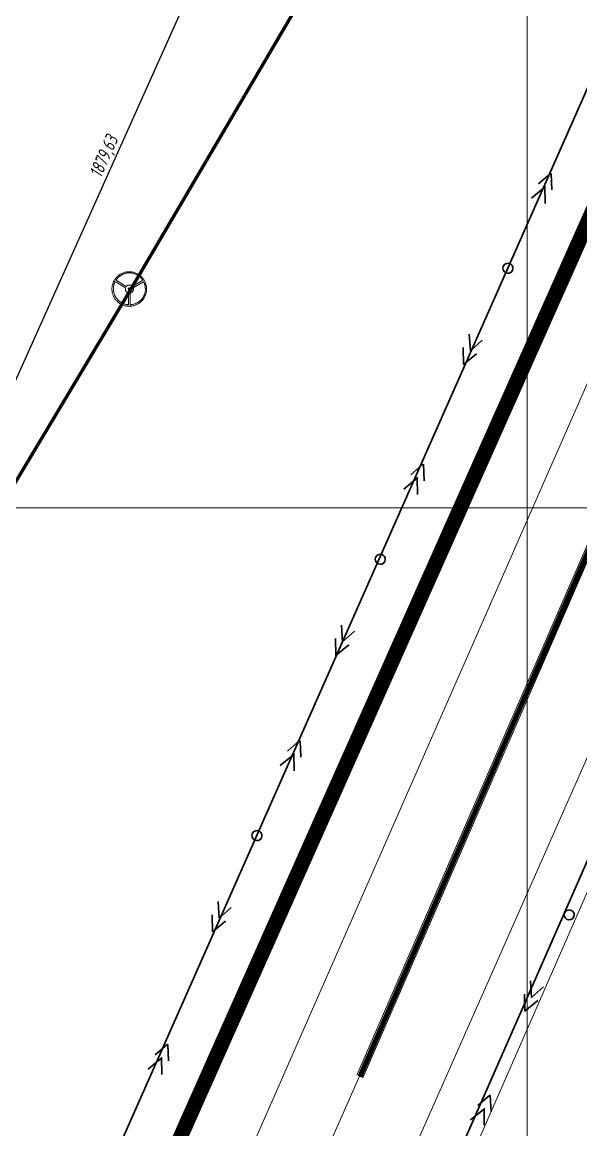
# Model space of a CAD drawing. Header units: millimetres. Extents: x 519 to 9564855, y -810 to 5021775.
# Drawn here: x 9531697 to 9532032, y 4996627 to 4997292 of the extents above; entities that cross this region are included whole.
import ezdxf

# ---------------------------------------------------------------- set-up
doc = ezdxf.new("R2010")
doc.units = ezdxf.units.MM
doc.header["$LTSCALE"] = 2
doc.header["$MEASUREMENT"] = 0
doc.header["$PDMODE"] = 2
doc.header["$PDSIZE"] = 5
doc.linetypes.add('НЕПРЕРЫВНАЯ_ЛИНИЯ', pattern=[0])
for name, color, linetype in [('GRID_PULKOVO', 7, 'Continuous'), ('OilColl&Flowlines', 3, 'Continuous'), ('PPLINE_WAT', 7, 'WTR_LINE'), ('ROAD_ASF', 9, 'Continuous'), ('ROAD_GROUND', 9, 'Continuous')]:
    doc.layers.add(name, color=color, linetype=linetype)
for name, color, linetype, lineweight in [('KTO to TEXACO OilLine', 107, 'НЕПРЕРЫВНАЯ_ЛИНИЯ', 60), ('PPLINE_GAS', 4, 'GAS_LINE', 30), ('Электро', 1, 'Continuous', 30), ('Электроснаб', 1, 'Continuous', 18), ('Электроснабжене', 1, 'Continuous', 18)]:
    doc.layers.add(name, color=color, linetype=linetype, lineweight=lineweight)
doc.styles.add('92051501$0$STANDARD', font='simplex.shx')
doc.styles.add('Simplex_Т', font='simplex.shx', dxfattribs={"width": 0.7, "oblique": 10})
doc.styles.get("Standard").update_dxf_attribs({"font": 'isocpeur.ttf', "width": 0.5})
doc.linetypes.add('GAS_LINE', pattern='A,0.5,-0.2,["G",92051501$0$STANDARD,S=0.1,R=0,X=-0.1,Y=-0.05],-0.05', length=0.75)
doc.linetypes.add('WTR_LINE', pattern='A,0.5,-0.2,["W",92051501$0$STANDARD,S=0.1,R=0,X=-0.1,Y=-0.05],-0.05', length=0.75)
doc.dimstyles.get("Standard").update_dxf_attribs({"dimtxt": 0.18, "dimasz": 0.18, "dimexe": 0.18, "dimexo": 0.0625, "dimgap": 0.09, "dimtad": 0, "dimtih": 1, "dimtoh": 1, "dimdec": 4, "dimzin": 0, "dimdsep": 46, "dimtxsty": 'Standard', "dimcen": 0.09, "dimadec": 0, "dimazin": 0, "dimtfac": 1, "dimtdec": 4, "dimtofl": 0, "dimtmove": 0, "dimatfit": 3, "dimfxl": 0, "dimtolj": 1, "dimtzin": 0, "dimarcsym": 0})

# ---------------------------------------------------------------- blocks, each defined once
blk = doc.blocks.new('_Oblique')
at = {"color": 0, "linetype": 'ByBlock', "lineweight": -2}
blk.add_line((-0.5, -0.5), (0.5, 0.5), dxfattribs=at)
blk = doc.blocks.new('*D68')
at = {"layer": 'DEFPOINTS', "color": 0, "lineweight": 0, "ltscale": 50, "transparency": 16777216}
for p in [(9532387.7, 4997953.32), (9531367.36, 4996350.9), (9531618.58, 4996238.24)]:
    blk.add_point(p, dxfattribs=at)
at = {"layer": 'Электроснабжене', "color": 0, "lineweight": -2, "ltscale": 50, "transparency": 16777216}
for p, q in [((9532136.48, 4998065.97), (9531367.36, 4996350.9)), ((9532385.41, 4997954.34), (9532134.2, 4998067)), ((9531616.3, 4996239.27), (9531365.08, 4996351.92))]:
    blk.add_line(p, q, dxfattribs=at)
at = {"layer": 'Электроснабжене', "color": 0, "lineweight": -2, "ltscale": 50, "transparency": 16777216, "xscale": 3, "yscale": 3, "zscale": 3}
for p, rotation in [((9532136.48, 4998065.97), 65.84631643761846), ((9531367.36, 4996350.9), 245.8463164376185)]:
    blk.add_blockref('_Oblique', p, dxfattribs=dict(at, rotation=rotation))
at = {"layer": 'Электроснабжене', "color": 0, "lineweight": 0, "ltscale": 50, "transparency": 16777216, "insert": (9531746.66, 4997210.79), "char_height": 8, "attachment_point": 5, "rotation": 65.84632, "style": 'Simplex_Т'}
blk.add_mtext('1879,63', dxfattribs=at)

msp = doc.modelspace()

# ---------------------------------------------------------------- linework, layer by layer
at = {"layer": 'GRID_PULKOVO', "lineweight": 0}
for p, q in [((9532000, 5010000), (9532000, 4992000)), ((9519000, 4997000), (9533000, 4997000))]:
    msp.add_line(p, q, dxfattribs=at)
at = {"layer": 'KTO to TEXACO OilLine', "lineweight": 0}
msp.add_line((9532138.6872, 4997003.56648), (9531949.34935, 4996571.25499), dxfattribs=at)
at = {"layer": 'OilColl&Flowlines', "lineweight": 0}
for points in [[(9531674.56976, 4996033.1433), (9533000, 4999030.09132)], [(9531761.1714, 4997141.79254), (9531761.1714, 4997141.79254), (9531761.70112, 4997141.78215), (9531762.22045, 4997141.74061), (9531762.73979, 4997141.6679), (9531763.24874, 4997141.58481), (9531763.7473, 4997141.46017), (9531764.23548, 4997141.32514), (9531764.72365, 4997141.15895), (9531765.19105, 4997140.97199), (9531765.64807, 4997140.76426), (9531766.0947, 4997140.53575), (9531766.53094, 4997140.28647), (9531766.95679, 4997140.01641), (9531767.36188, 4997139.72559), (9531767.75657, 4997139.41398), (9531768.13049, 4997139.092), (9531768.49403, 4997138.74924), (9531768.83679, 4997138.3857), (9531769.16916, 4997138.01178), (9531769.48076, 4997137.61708), (9531769.77159, 4997137.212), (9531770.04165, 4997136.78615), (9531770.29093, 4997136.34991), (9531770.51944, 4997135.90328), (9531770.73756, 4997135.44626), (9531770.92452, 4997134.96847), (9531771.0907, 4997134.49068), (9531771.22573, 4997133.99212), (9531771.33999, 4997133.49356), (9531771.43347, 4997132.98461), (9531771.50617, 4997132.46528), (9531771.54772, 4997131.93555), (9531771.55811, 4997131.40583), (9531771.55811, 4997131.40583), (9531771.54772, 4997130.86572), (9531771.50617, 4997130.336), (9531771.43347, 4997129.81666), (9531771.33999, 4997129.30772), (9531771.22573, 4997128.80915), (9531771.0907, 4997128.31059), (9531770.92452, 4997127.82242), (9531770.73756, 4997127.35501), (9531770.51944, 4997126.898), (9531770.29093, 4997126.45137), (9531770.04165, 4997126.01513), (9531769.77159, 4997125.58927), (9531769.48076, 4997125.18419), (9531769.16916, 4997124.7895), (9531768.83679, 4997124.41557), (9531768.49403, 4997124.05204), (9531768.13049, 4997123.70928), (9531767.75657, 4997123.38729), (9531767.36188, 4997123.07569), (9531766.95679, 4997122.78486), (9531766.53094, 4997122.51481), (9531766.0947, 4997122.26553), (9531765.64807, 4997122.03702), (9531765.19105, 4997121.82928), (9531764.72365, 4997121.64232), (9531764.23548, 4997121.48652), (9531763.7473, 4997121.34111), (9531763.24874, 4997121.22685), (9531762.73979, 4997121.13337), (9531762.22045, 4997121.07105), (9531761.70112, 4997121.02951), (9531761.1714, 4997121.01912), (9531761.1714, 4997121.01912), (9531760.63129, 4997121.02951), (9531760.10156, 4997121.07105), (9531759.58223, 4997121.13337), (9531759.07328, 4997121.22685), (9531758.56433, 4997121.34111), (9531758.07616, 4997121.48652), (9531757.58798, 4997121.64232), (9531757.12058, 4997121.82928), (9531756.65318, 4997122.03702), (9531756.20655, 4997122.26553), (9531755.77031, 4997122.51481), (9531755.35484, 4997122.78486), (9531754.94976, 4997123.07569), (9531754.55506, 4997123.38729), (9531754.18114, 4997123.70928), (9531753.8176, 4997124.05204), (9531753.47484, 4997124.41557), (9531753.14247, 4997124.7895), (9531752.84125, 4997125.18419), (9531752.55043, 4997125.58927), (9531752.28037, 4997126.01513), (9531752.03109, 4997126.45137), (9531751.80258, 4997126.898), (9531751.59485, 4997127.35501), (9531751.40789, 4997127.82242), (9531751.25209, 4997128.31059), (9531751.10667, 4997128.80915), (9531750.99242, 4997129.30772), (9531750.89894, 4997129.81666), (9531750.83662, 4997130.336), (9531750.79507, 4997130.86572), (9531750.78469, 4997131.40583), (9531750.78469, 4997131.40583), (9531750.79507, 4997131.93555), (9531750.83662, 4997132.46528), (9531750.89894, 4997132.98461), (9531750.99242, 4997133.49356), (9531751.10667, 4997133.99212), (9531751.25209, 4997134.49068), (9531751.40789, 4997134.96847), (9531751.59485, 4997135.44626), (9531751.80258, 4997135.90328), (9531752.03109, 4997136.34991), (9531752.28037, 4997136.78615), (9531752.55043, 4997137.212), (9531752.84125, 4997137.61708), (9531753.14247, 4997138.01178), (9531753.47484, 4997138.3857), (9531753.8176, 4997138.74924), (9531754.18114, 4997139.092), (9531754.55506, 4997139.41398), (9531754.94976, 4997139.72559), (9531755.35484, 4997140.01641), (9531755.77031, 4997140.28647), (9531756.20655, 4997140.53575), (9531756.65318, 4997140.76426), (9531757.12058, 4997140.97199), (9531757.58798, 4997141.15895), (9531758.07616, 4997141.32514), (9531758.56433, 4997141.46017), (9531759.07328, 4997141.58481), (9531759.58223, 4997141.6679), (9531760.10156, 4997141.74061), (9531760.63129, 4997141.78215), (9531761.1714, 4997141.79254)], [(9531759.30179, 4997132.82881), (9531759.30179, 4997132.82881), (9531759.50952, 4997133.07809), (9531759.74842, 4997133.29621), (9531760.00808, 4997133.47279), (9531760.26775, 4997133.60781), (9531760.54819, 4997133.70129), (9531760.83902, 4997133.774), (9531761.12985, 4997133.80516), (9531761.42068, 4997133.80516), (9531761.70112, 4997133.774), (9531761.98156, 4997133.71168), (9531762.24123, 4997133.62859), (9531762.48012, 4997133.51433), (9531762.70863, 4997133.37931), (9531762.89559, 4997133.21312), (9531763.06178, 4997133.03654), (9531763.1968, 4997132.82881), (9531769.28342, 4997136.64073), (9531769.28342, 4997136.64073), (9531769.138, 4997136.87963), (9531768.97182, 4997137.10814), (9531768.80563, 4997137.33664), (9531768.62905, 4997137.56515), (9531768.44209, 4997137.78327), (9531768.25513, 4997138.00139), (9531768.0474, 4997138.20913), (9531767.83966, 4997138.41686), (9531767.62154, 4997138.61421), (9531767.40342, 4997138.81156), (9531767.16453, 4997138.99852), (9531766.92563, 4997139.17509), (9531766.68674, 4997139.35166), (9531766.43746, 4997139.51785), (9531766.17779, 4997139.68404), (9531765.91812, 4997139.82945), (9531765.64807, 4997139.97487), (9531765.37801, 4997140.12028), (9531765.09757, 4997140.24492), (9531764.81713, 4997140.36956), (9531764.53669, 4997140.48382), (9531764.24586, 4997140.58768), (9531763.95503, 4997140.68116), (9531763.66421, 4997140.76426), (9531763.36299, 4997140.84735), (9531763.06178, 4997140.90967), (9531762.76056, 4997140.97199), (9531762.44896, 4997141.02392), (9531762.14775, 4997141.05509), (9531761.83615, 4997141.08625), (9531761.52454, 4997141.09663), (9531761.21294, 4997141.10702), (9531761.21294, 4997141.10702), (9531760.90134, 4997141.09663), (9531760.58974, 4997141.08625), (9531760.27814, 4997141.05509), (9531759.96654, 4997141.02392), (9531759.66532, 4997140.97199), (9531759.36411, 4997140.92006), (9531759.06289, 4997140.85774), (9531758.77207, 4997140.78503), (9531758.47085, 4997140.69155), (9531758.19041, 4997140.59807), (9531757.89958, 4997140.50459), (9531757.61914, 4997140.39034), (9531757.34909, 4997140.2657), (9531757.07903, 4997140.14105), (9531756.80898, 4997140.00603), (9531756.54931, 4997139.86061), (9531756.28964, 4997139.7152), (9531756.04036, 4997139.54901), (9531755.79108, 4997139.38282), (9531755.55219, 4997139.21664), (9531755.32368, 4997139.02968), (9531755.09517, 4997138.84272), (9531754.87705, 4997138.65575), (9531754.65893, 4997138.44802), (9531754.45119, 4997138.24029), (9531754.25385, 4997138.03255), (9531754.06689, 4997137.81443), (9531753.87993, 4997137.58592), (9531753.70335, 4997137.35742), (9531753.52678, 4997137.12891), (9531753.37098, 4997136.89001), (9531753.21518, 4997136.64073), (9531759.30179, 4997132.82881)], [(9531760.76631, 4997129.01689), (9531760.76631, 4997129.01689), (9531760.52742, 4997129.09998), (9531760.29891, 4997129.19346), (9531760.0704, 4997129.3181), (9531759.86267, 4997129.45313), (9531759.66532, 4997129.60893), (9531759.48875, 4997129.77512), (9531759.32256, 4997129.96208), (9531759.18753, 4997130.15943), (9531759.06289, 4997130.36716), (9531758.95903, 4997130.58528), (9531758.88632, 4997130.81379), (9531758.83439, 4997131.05268), (9531758.81361, 4997131.30196), (9531758.824, 4997131.55124), (9531758.86555, 4997131.80053), (9531758.93825, 4997132.06019), (9531752.73739, 4997135.95521), (9531752.73739, 4997135.95521), (9531752.60236, 4997135.70593), (9531752.47772, 4997135.45665), (9531752.36347, 4997135.19698), (9531752.2596, 4997134.93731), (9531752.15573, 4997134.66726), (9531752.06225, 4997134.38682), (9531751.97916, 4997134.11676), (9531751.90645, 4997133.82593), (9531751.84413, 4997133.54549), (9531751.7922, 4997133.25467), (9531751.74026, 4997132.96384), (9531751.7091, 4997132.67301), (9531751.67794, 4997132.3718), (9531751.65717, 4997132.07058), (9531751.64678, 4997131.76937), (9531751.64678, 4997131.46815), (9531751.65717, 4997131.16694), (9531751.67794, 4997130.86572), (9531751.69872, 4997130.55412), (9531751.74026, 4997130.25291), (9531751.78181, 4997129.95169), (9531751.84413, 4997129.65048), (9531751.90645, 4997129.34926), (9531751.97916, 4997129.04805), (9531752.06225, 4997128.74683), (9531752.15573, 4997128.45601), (9531752.2596, 4997128.16518), (9531752.37385, 4997127.87435), (9531752.49849, 4997127.58352), (9531752.63352, 4997127.30308), (9531752.77893, 4997127.02264), (9531752.93473, 4997126.7422), (9531752.93473, 4997126.7422), (9531753.09054, 4997126.47214), (9531753.26711, 4997126.21248), (9531753.4333, 4997125.95281), (9531753.62026, 4997125.70353), (9531753.8176, 4997125.46463), (9531754.01495, 4997125.22574), (9531754.2123, 4997124.99723), (9531754.43042, 4997124.77911), (9531754.63815, 4997124.57138), (9531754.86666, 4997124.36364), (9531755.09517, 4997124.16629), (9531755.33406, 4997123.97933), (9531755.57296, 4997123.79237), (9531755.81185, 4997123.62618), (9531756.06113, 4997123.46), (9531756.3208, 4997123.3042), (9531756.57008, 4997123.1484), (9531756.84014, 4997123.01337), (9531757.09981, 4997122.87834), (9531757.36986, 4997122.7537), (9531757.63991, 4997122.63945), (9531757.92036, 4997122.53558), (9531758.19041, 4997122.43171), (9531758.47085, 4997122.34862), (9531758.76168, 4997122.26553), (9531759.04212, 4997122.19282), (9531759.32256, 4997122.1305), (9531759.61339, 4997122.07856), (9531759.90422, 4997122.02663), (9531760.18466, 4997121.99547), (9531760.47549, 4997121.9747), (9531760.76631, 4997121.95392), (9531760.76631, 4997129.01689)], [(9531763.56034, 4997132.06019), (9531763.56034, 4997132.06019), (9531763.62266, 4997131.79014), (9531763.65382, 4997131.52008), (9531763.65382, 4997131.26042), (9531763.63305, 4997131.01114), (9531763.5915, 4997130.76185), (9531763.52918, 4997130.52296), (9531763.4357, 4997130.30484), (9531763.33183, 4997130.09711), (9531763.1968, 4997129.89976), (9531763.03062, 4997129.7128), (9531762.85404, 4997129.557), (9531762.6567, 4997129.4012), (9531762.43857, 4997129.27656), (9531762.19968, 4997129.17269), (9531761.94001, 4997129.07921), (9531761.65957, 4997129.01689), (9531761.65957, 4997121.95392), (9531761.65957, 4997121.95392), (9531761.94001, 4997121.96431), (9531762.22045, 4997121.98508), (9531762.50089, 4997122.01624), (9531762.78134, 4997122.05779), (9531763.06178, 4997122.10973), (9531763.34222, 4997122.16166), (9531763.62266, 4997122.23437), (9531763.9031, 4997122.30707), (9531764.18354, 4997122.39017), (9531764.46398, 4997122.48365), (9531764.74442, 4997122.58751), (9531765.01448, 4997122.69138), (9531765.28453, 4997122.81602), (9531765.55459, 4997122.94066), (9531765.82464, 4997123.07569), (9531766.08431, 4997123.2211), (9531766.34398, 4997123.36652), (9531766.60365, 4997123.5327), (9531766.85293, 4997123.69889), (9531767.10221, 4997123.87547), (9531767.3411, 4997124.05204), (9531767.58, 4997124.24939), (9531767.8085, 4997124.44673), (9531768.03701, 4997124.65447), (9531768.25513, 4997124.8622), (9531768.46287, 4997125.09071), (9531768.6706, 4997125.31922), (9531768.86795, 4997125.55811), (9531769.05491, 4997125.79701), (9531769.24187, 4997126.04629), (9531769.40806, 4997126.30596), (9531769.57424, 4997126.57601), (9531769.57424, 4997126.57601), (9531769.73005, 4997126.85645), (9531769.87546, 4997127.13689), (9531770.01049, 4997127.42772), (9531770.13513, 4997127.70816), (9531770.23899, 4997127.99899), (9531770.34286, 4997128.3002), (9531770.43634, 4997128.59103), (9531770.51944, 4997128.88186), (9531770.59214, 4997129.18307), (9531770.66485, 4997129.48429), (9531770.71678, 4997129.77512), (9531770.75833, 4997130.07633), (9531770.78949, 4997130.37755), (9531770.82065, 4997130.67876), (9531770.83104, 4997130.96959), (9531770.84142, 4997131.2708), (9531770.84142, 4997131.57202), (9531770.82065, 4997131.86285), (9531770.79988, 4997132.15367), (9531770.76872, 4997132.45489), (9531770.73756, 4997132.74572), (9531770.68562, 4997133.02616), (9531770.63369, 4997133.31699), (9531770.56098, 4997133.59743), (9531770.48828, 4997133.87787), (9531770.40518, 4997134.15831), (9531770.3117, 4997134.43875), (9531770.21822, 4997134.7088), (9531770.10397, 4997134.96847), (9531769.98971, 4997135.23853), (9531769.86507, 4997135.49819), (9531769.73005, 4997135.74748), (9531763.56034, 4997132.06019)], [(9531761.25449, 4997132.06019), (9531761.25449, 4997132.06019), (9531761.11946, 4997132.04981), (9531760.99482, 4997132.00826), (9531760.89095, 4997131.94594), (9531760.78709, 4997131.87323), (9531760.71438, 4997131.76937), (9531760.65206, 4997131.6655), (9531760.61051, 4997131.54086), (9531760.60013, 4997131.40583), (9531760.60013, 4997131.40583), (9531760.61051, 4997131.2708), (9531760.65206, 4997131.15655), (9531760.71438, 4997131.0423), (9531760.78709, 4997130.94882), (9531760.89095, 4997130.86572), (9531760.99482, 4997130.81379), (9531761.11946, 4997130.77224), (9531761.25449, 4997130.76185), (9531761.25449, 4997130.76185), (9531761.38952, 4997130.77224), (9531761.50377, 4997130.81379), (9531761.61802, 4997130.86572), (9531761.7115, 4997130.94882), (9531761.7946, 4997131.0423), (9531761.84653, 4997131.15655), (9531761.88808, 4997131.2708), (9531761.89847, 4997131.40583), (9531761.89847, 4997131.40583), (9531761.88808, 4997131.54086), (9531761.84653, 4997131.6655), (9531761.7946, 4997131.76937), (9531761.7115, 4997131.87323), (9531761.61802, 4997131.94594), (9531761.50377, 4997132.00826), (9531761.38952, 4997132.04981), (9531761.25449, 4997132.06019)]]:
    msp.add_lwpolyline(points, dxfattribs=at)
at = {"layer": 'OilColl&Flowlines', "lineweight": 0, "const_width": 2}
msp.add_lwpolyline([(9530900.35441, 4995690.43429), (9531761.937, 4997130.955), (9532309.337, 4998062.555), (9532700.537, 4998799.355)], dxfattribs=at)
at = {"layer": 'PPLINE_GAS', "lineweight": 0, "ltscale": 40}
msp.add_line((9532852.37379, 4998931.98504), (9531641.49981, 4996176.30691), dxfattribs=at)
at = {"layer": 'PPLINE_WAT', "lineweight": 0}
msp.add_lwpolyline([(9533000, 4999148.373), (9531626.10798, 4996040.89336)], dxfattribs=at)
at = {"layer": 'ROAD_ASF', "lineweight": 0}
for points in [[(9532383.2105, 4997957.99232), (9531621.38265, 4996246.70937), (9531544.137, 4996065.955), (9531530.437, 4996023.855), (9531517.89182, 4995961.65761), (9531508.837, 4995904.955), (9531485.237, 4995619.755), (9531482.94145, 4995220.42956)], [(9532388.69187, 4997955.55213), (9531626.88229, 4996244.31022), (9531549.7596, 4996063.84356), (9531536.24992, 4996022.32843), (9531523.7975, 4995960.59094), (9531514.7978, 4995904.23349), (9531491.23558, 4995619.48997), (9531488.93664, 4995219.58967), (9531487.73686, 4995109.40983), (9531486.9367, 4994917.47179), (9531479.82397, 4994615.73152), (9531458.51016, 4994501.18241), (9531433.83969, 4994444.7054), (9531395.85622, 4994386.01285), (9531268.42539, 4994217.23957)]]:
    msp.add_lwpolyline(points, dxfattribs=at)
at = {"layer": 'ROAD_GROUND', "color": 8, "lineweight": 0, "const_width": 9}
msp.add_lwpolyline([(9532385.95118, 4997956.77222), (9531624.12364, 4996245.48913), (9531546.9483, 4996064.89928), (9531533.34346, 4996023.09171), (9531520.84466, 4995961.12427), (9531511.8174, 4995904.59425), (9531488.23629, 4995619.62248), (9531485.93674, 4995219.61463), (9531484.73689, 4995109.42234), (9531483.93685, 4994917.5134), (9531476.83048, 4994616.04326), (9531455.62358, 4994502.06871), (9531431.18835, 4994446.1302), (9531393.39661, 4994387.73393), (9531266.03119, 4994219.04729)], dxfattribs=at)
at = {"layer": 'ROAD_GROUND', "linetype": 'Continuous', "lineweight": 0}
for points in [[(9532131.30806, 4997196.82796), (9531897.837, 4996659.355)], [(9532135.13287, 4997195.5934), (9531901.50581, 4996657.76132)]]:
    msp.add_lwpolyline(points, dxfattribs=at)
at = {"layer": 'ROAD_GROUND', "linetype": 'Continuous', "lineweight": 0, "const_width": 3}
msp.add_lwpolyline([(9532133.29846, 4997196.39024), (9531899.6714, 4996658.55816)], dxfattribs=at)
at = {"layer": 'Электро'}
for p, q in [((9533000.18214, 4999430.22753), (9531486.31914, 4996009.5866)), ((9533000.18214, 4998981.52538), (9531682.31914, 4995983.1866)), ((9532014.21392, 4997200.95611), (9532006.85723, 4997194.61705)), ((9532014.44306, 4997200.85073), (9532014.87716, 4997190.92897)), ((9532011.08721, 4997192.94961), (9532002.62133, 4997186.00953)), ((9532010.75262, 4997192.8257), (9532010.85214, 4997182.78002)), ((9531965.97673, 4997094.25094), (9531965.31349, 4997104.27808)), ((9531973.10427, 4997100.69537), (9531965.97673, 4997094.25094)), ((9531961.62305, 4997096.25305), (9531961.95171, 4997086.102)), ((9531961.95171, 4997086.102), (9531969.64298, 4997092.56496)), ((9531937.53385, 4997026.26181), (9531930.17717, 4997019.92276)), ((9531937.76299, 4997026.15644), (9531938.19709, 4997016.23467)), ((9531934.40714, 4997018.25532), (9531925.94127, 4997011.31524)), ((9531934.07256, 4997018.1314), (9531934.17208, 4997008.08572)), ((9531889.29666, 4996919.55665), (9531888.63342, 4996929.58379)), ((9531884.94299, 4996921.55875), (9531885.27164, 4996911.4077)), ((9531896.42421, 4996926.00108), (9531889.29666, 4996919.55665)), ((9531885.27164, 4996911.4077), (9531892.96291, 4996917.87067)), ((9531863.47207, 4996860.34819), (9531856.11539, 4996854.00914)), ((9531863.70121, 4996860.24282), (9531864.13531, 4996850.32105)), ((9531860.34536, 4996852.34169), (9531851.87949, 4996845.40161)), ((9531860.01078, 4996852.21778), (9531860.1103, 4996842.1721)), ((9531815.23488, 4996753.64302), (9531814.57164, 4996763.67016)), ((9531822.36243, 4996760.08745), (9531815.23488, 4996753.64302)), ((9531810.88121, 4996755.64513), (9531811.20986, 4996745.49408)), ((9531811.20986, 4996745.49408), (9531818.90113, 4996751.95704)), ((9532002.74914, 4996706.0388), (9532002.08591, 4996716.06594)), ((9531998.39547, 4996708.0409), (9531998.72413, 4996697.88985)), ((9532009.87669, 4996712.48323), (9532002.74914, 4996706.0388)), ((9531998.72413, 4996697.88985), (9532006.4154, 4996704.35282)), ((9531784.03576, 4996677.99376), (9531776.67908, 4996671.65471)), ((9531784.2649, 4996677.88839), (9531784.699, 4996667.96662)), ((9531780.90905, 4996669.98727), (9531772.44318, 4996663.04718)), ((9531780.57447, 4996669.86335), (9531780.67399, 4996659.81767)), ((9531977.72839, 4996647.52298), (9531970.3717, 4996641.18393)), ((9531977.95753, 4996647.41761), (9531978.39162, 4996637.49584)), ((9531974.60167, 4996639.51648), (9531966.1358, 4996632.5764)), ((9531974.26709, 4996639.39257), (9531974.36661, 4996629.34689))]:
    msp.add_line(p, q, dxfattribs=at)
for centre, start, end in [((9531988.54374, 4997143.8567), 355.90038953, 175.90038953), ((9531988.54374, 4997143.8567), 175.90038953, 355.90038953), ((9531911.86368, 4996969.1624), 175.90038953, 355.90038953), ((9531911.86368, 4996969.1624), 355.90038953, 175.90038953), ((9531837.8019, 4996803.24878), 175.90038023, 355.90038023), ((9531837.8019, 4996803.24878), 355.90038023, 175.90038023), ((9532025.31616, 4996755.64455), 175.90038899, 355.90038899), ((9532025.31616, 4996755.64455), 355.90038899, 175.90038899)]:
    msp.add_arc(centre, 3, start, end, dxfattribs=at)
at = {"layer": 'Электроснаб', "color": 1, "linetype": 'ByBlock', "lineweight": 0}
for p, q in [((9533000.18214, 4999430.22753), (9531486.31914, 4996009.5866)), ((9533000.18214, 4998981.52538), (9531682.31914, 4995983.1866)), ((9532014.21392, 4997200.95611), (9532006.85723, 4997194.61705)), ((9532014.44306, 4997200.85073), (9532014.87716, 4997190.92897)), ((9532011.08721, 4997192.94961), (9532002.62133, 4997186.00953)), ((9532010.75262, 4997192.8257), (9532010.85214, 4997182.78002)), ((9531965.97673, 4997094.25094), (9531965.31349, 4997104.27808)), ((9531973.10427, 4997100.69537), (9531965.97673, 4997094.25094)), ((9531961.62305, 4997096.25305), (9531961.95171, 4997086.102)), ((9531961.95171, 4997086.102), (9531969.64298, 4997092.56496)), ((9531937.53385, 4997026.26181), (9531930.17717, 4997019.92276)), ((9531937.76299, 4997026.15644), (9531938.19709, 4997016.23467)), ((9531934.40714, 4997018.25532), (9531925.94127, 4997011.31524)), ((9531934.07256, 4997018.1314), (9531934.17208, 4997008.08572)), ((9531889.29666, 4996919.55665), (9531888.63342, 4996929.58379)), ((9531884.94299, 4996921.55875), (9531885.27164, 4996911.4077)), ((9531896.42421, 4996926.00108), (9531889.29666, 4996919.55665)), ((9531885.27164, 4996911.4077), (9531892.96291, 4996917.87067)), ((9531863.47207, 4996860.34819), (9531856.11539, 4996854.00914)), ((9531863.70121, 4996860.24282), (9531864.13531, 4996850.32105)), ((9531860.34536, 4996852.34169), (9531851.87949, 4996845.40161)), ((9531860.01078, 4996852.21778), (9531860.1103, 4996842.1721)), ((9531815.23488, 4996753.64302), (9531814.57164, 4996763.67016)), ((9531822.36243, 4996760.08745), (9531815.23488, 4996753.64302)), ((9531810.88121, 4996755.64513), (9531811.20986, 4996745.49408)), ((9531811.20986, 4996745.49408), (9531818.90113, 4996751.95704)), ((9532002.74914, 4996706.0388), (9532002.08591, 4996716.06594)), ((9531998.39547, 4996708.0409), (9531998.72413, 4996697.88985)), ((9532009.87669, 4996712.48323), (9532002.74914, 4996706.0388)), ((9531998.72413, 4996697.88985), (9532006.4154, 4996704.35282)), ((9531784.03576, 4996677.99376), (9531776.67908, 4996671.65471)), ((9531784.2649, 4996677.88839), (9531784.699, 4996667.96662)), ((9531780.90905, 4996669.98727), (9531772.44318, 4996663.04718)), ((9531780.57447, 4996669.86335), (9531780.67399, 4996659.81767)), ((9531977.72839, 4996647.52298), (9531970.3717, 4996641.18393)), ((9531977.95753, 4996647.41761), (9531978.39162, 4996637.49584)), ((9531974.60167, 4996639.51648), (9531966.1358, 4996632.5764)), ((9531974.26709, 4996639.39257), (9531974.36661, 4996629.34689))]:
    msp.add_line(p, q, dxfattribs=at)
for centre, start, end in [((9531988.54374, 4997143.8567), 355.90038953, 175.90038953), ((9531988.54374, 4997143.8567), 175.90038953, 355.90038953), ((9531911.86368, 4996969.1624), 175.90038953, 355.90038953), ((9531911.86368, 4996969.1624), 355.90038953, 175.90038953), ((9531837.8019, 4996803.24878), 175.90038023, 355.90038023), ((9531837.8019, 4996803.24878), 355.90038023, 175.90038023), ((9532025.31616, 4996755.64455), 175.90038899, 355.90038899), ((9532025.31616, 4996755.64455), 355.90038899, 175.90038899)]:
    msp.add_arc(centre, 3, start, end, dxfattribs=at)
at = {"layer": 'Электроснабжене', "color": 1, "linetype": 'ByBlock', "lineweight": 0}
for p, q in [((9534101.79379, 5001919.36816), (9531486.31914, 4996009.5866)), ((9533000.18214, 4998981.52538), (9531682.31914, 4995983.1866)), ((9532014.21392, 4997200.95611), (9532006.85723, 4997194.61705)), ((9532014.44306, 4997200.85073), (9532014.87716, 4997190.92897)), ((9532011.08721, 4997192.94961), (9532002.62133, 4997186.00953)), ((9532010.75262, 4997192.8257), (9532010.85214, 4997182.78002)), ((9531965.97673, 4997094.25094), (9531965.31349, 4997104.27808)), ((9531973.10427, 4997100.69537), (9531965.97673, 4997094.25094)), ((9531961.62305, 4997096.25305), (9531961.95171, 4997086.102)), ((9531961.95171, 4997086.102), (9531969.64298, 4997092.56496)), ((9531937.53385, 4997026.26181), (9531930.17717, 4997019.92276)), ((9531937.76299, 4997026.15644), (9531938.19709, 4997016.23467)), ((9531934.40714, 4997018.25532), (9531925.94127, 4997011.31524)), ((9531934.07256, 4997018.1314), (9531934.17208, 4997008.08572)), ((9531889.29666, 4996919.55665), (9531888.63342, 4996929.58379)), ((9531884.94299, 4996921.55875), (9531885.27164, 4996911.4077)), ((9531896.42421, 4996926.00108), (9531889.29666, 4996919.55665)), ((9531885.27164, 4996911.4077), (9531892.96291, 4996917.87067)), ((9531863.47207, 4996860.34819), (9531856.11539, 4996854.00914)), ((9531863.70121, 4996860.24282), (9531864.13531, 4996850.32105)), ((9531860.34536, 4996852.34169), (9531851.87949, 4996845.40161)), ((9531860.01078, 4996852.21778), (9531860.1103, 4996842.1721)), ((9531815.23488, 4996753.64302), (9531814.57164, 4996763.67016)), ((9531822.36243, 4996760.08745), (9531815.23488, 4996753.64302)), ((9531810.88121, 4996755.64513), (9531811.20986, 4996745.49408)), ((9531811.20986, 4996745.49408), (9531818.90113, 4996751.95704)), ((9532002.74914, 4996706.0388), (9532002.08591, 4996716.06594)), ((9531998.39547, 4996708.0409), (9531998.72413, 4996697.88985)), ((9532009.87669, 4996712.48323), (9532002.74914, 4996706.0388)), ((9531998.72413, 4996697.88985), (9532006.4154, 4996704.35282)), ((9531784.03576, 4996677.99376), (9531776.67908, 4996671.65471)), ((9531784.2649, 4996677.88839), (9531784.699, 4996667.96662)), ((9531780.90905, 4996669.98727), (9531772.44318, 4996663.04718)), ((9531780.57447, 4996669.86335), (9531780.67399, 4996659.81767)), ((9531977.72839, 4996647.52298), (9531970.3717, 4996641.18393)), ((9531977.95753, 4996647.41761), (9531978.39162, 4996637.49584)), ((9531974.60167, 4996639.51648), (9531966.1358, 4996632.5764)), ((9531974.26709, 4996639.39257), (9531974.36661, 4996629.34689))]:
    msp.add_line(p, q, dxfattribs=at)
for centre, start, end in [((9531988.54374, 4997143.8567), 355.90038953, 175.90038953), ((9531988.54374, 4997143.8567), 175.90038953, 355.90038953), ((9531911.86368, 4996969.1624), 175.90038953, 355.90038953), ((9531911.86368, 4996969.1624), 355.90038953, 175.90038953), ((9531837.8019, 4996803.24878), 175.90038023, 355.90038023), ((9531837.8019, 4996803.24878), 355.90038023, 175.90038023), ((9532025.31616, 4996755.64455), 175.90038899, 355.90038899), ((9532025.31616, 4996755.64455), 355.90038899, 175.90038899)]:
    msp.add_arc(centre, 3, start, end, dxfattribs=at)

# ---------------------------------------------------------------- dimensions: what is measured, and where the dimension line sits
at = {"layer": 'Электроснабжене', "color": 1, "lineweight": 0, "ltscale": 50}
dim = msp.add_aligned_dim(p1=(9532387.6961, 4997953.31546), p2=(9531618.57766, 4996238.24268), distance=-275.32147, dimstyle='Standard', override={"dimtxt": 8, "dimasz": 3, "dimexe": 2.5, "dimexo": 2.5, "dimgap": 1, "dimtad": 1, "dimtih": 0, "dimtoh": 0, "dimdec": 2, "dimzin": 8, "dimdsep": 44, "dimtxsty": 'Simplex_Т', "dimblk": 'Oblique', "dimcen": 50, "dimtdec": 2, "dimtofl": 1, "dimfxl": 5, "dimtolj": 0, "dimtzin": 8}, dxfattribs=at)
dim.commit()
dim.dimension.update_dxf_attribs({"geometry": '*D68', "text_midpoint": (9531746.66202, 4997210.79433)})

doc.saveas('drawing.dxf')
